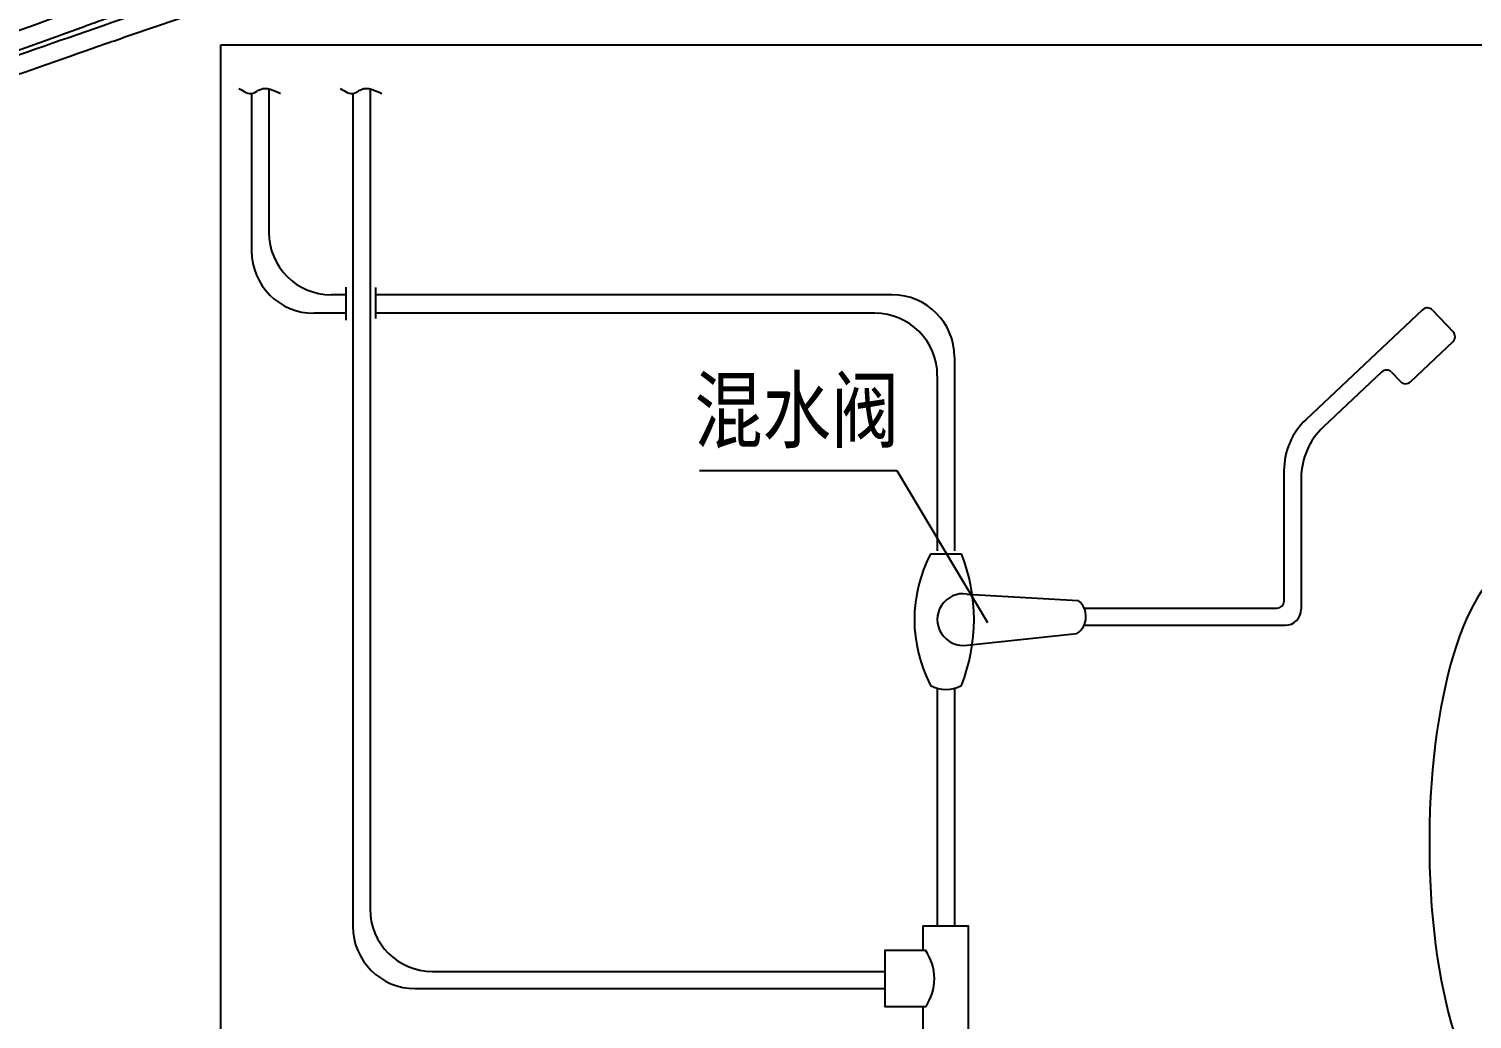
# Model space of a CAD drawing. Extents: x 27938 to 1507990, y 110129 to 923079.
# Drawn here: x 478687 to 489091, y 447037 to 454175 of the extents above; entities that cross this region are included whole.
import ezdxf

# ---------------------------------------------------------------- set-up
doc = ezdxf.new("R2010")
doc.units = 0
doc.header["$LTSCALE"] = 1000
doc.header["$MEASUREMENT"] = 0
doc.linetypes.add('DASH', pattern=[0.35, 0.25, -0.1])
doc.layers.add('太阳能', color=252, linetype='Continuous')
doc.layers.add('实线层', color=7, linetype='Continuous')
doc.styles.add('_TWT_DIM', font='', dxfattribs={"width": 0.8, "height": 3.5})
doc.styles.get('_TWT_DIM').set_extended_font_data('FangSong_GB2312')

msp = doc.modelspace()

# ---------------------------------------------------------------- linework, layer by layer
at = {"layer": '太阳能', "color": 1, "linetype": 'ByBlock', "lineweight": -3, "ltscale": 100}
for p, q in [((480416.7, 453743.3), (480416.7, 452708.7)), ((480292.7, 453709.8), (480292.7, 452575.1)), ((480972.1, 452314.5), (480972.1, 452074.5)), ((481185.4, 452311.5), (481185.4, 452086.5)), ((480972.1, 452258.7), (480866.7, 452258.7)), ((484910.2, 452258.7), (481185.4, 452258.7)), ((480972.1, 452125.1), (480742.7, 452125.1)), ((484785.9, 452125.1), (481185.4, 452125.1)), ((485360.2, 451808.7), (485360.2, 450412)), ((485235.9, 451675.1), (485235.9, 450412))]:
    msp.add_line(p, q, dxfattribs=at)
at = {"layer": '太阳能', "color": 5, "linetype": 'ByBlock', "lineweight": -3, "ltscale": 100}
for p, q in [((481146.5, 453743.2), (481146.5, 447831.3)), ((481022.6, 453709.8), (481022.6, 447707)), ((481596.5, 447381.2), (484860.3, 447381.2)), ((481472.6, 447256.9), (484860.3, 447256.9))]:
    msp.add_line(p, q, dxfattribs=at)
at = {"layer": '太阳能', "color": 0, "linetype": 'ByBlock', "lineweight": -3, "ltscale": 100}
for p, q in [((488734.2, 452150.8), (487894.5, 451360.6)), ((488805.8, 452148.6), (488954.3, 451990.8)), ((488952.1, 451919.2), (488645.9, 451631.1)), ((488439.3, 451702.7), (488018.8, 451306.9)), ((488511, 451700.5), (488574.3, 451633.2)), ((483521.8, 450992.4), (484944.5, 450992.4)), ((484944.5, 450992.4), (485596.8, 449896.6)), ((487734.9, 450991.5), (487734.9, 450051)), ((487859.2, 450937.7), (487859.2, 449991.2)), ((485186.7, 450391.9), (485409.5, 450391.9)), ((485450.3, 450101.6), (486251.9, 450053.7)), ((486294, 450000.3), (487684.3, 450000.3)), ((486293.4, 449876), (487744, 449876)), ((485450.3, 449733.3), (486242, 449816.8)), ((485235.9, 449422.9), (485235.9, 447708.8)), ((485360.2, 449422.9), (485360.2, 447708.8))]:
    msp.add_line(p, q, dxfattribs=at)
at = {"layer": '太阳能', "color": 0, "linetype": 'DASH', "lineweight": -3, "ltscale": 400}
msp.add_lwpolyline([(480071.9, 454059.9), (490697.5, 454059.9), (490697.5, 445024.2), (480071.9, 445024.2)], close=True, dxfattribs=at)
at = {"layer": '太阳能', "color": 0, "linetype": 'ByBlock', "lineweight": -3, "ltscale": 100}
for points in [[(485134.8, 447533.7), (485134.8, 447708.8), (485458.6, 447708.8), (485458.6, 446949.6), (485134.8, 446949.6), (485134.8, 447124.7)], [(485149.7, 447124.7), (484860.3, 447124.7), (484860.3, 447533.7), (485149.7, 447533.7)]]:
    msp.add_lwpolyline(points, dxfattribs=at)
at = {"layer": '太阳能', "color": 1, "linetype": 'ByBlock', "lineweight": -3, "ltscale": 100}
for centre, start, end in [((480866.7, 452708.7), 180, 270), ((480742.7, 452575.1), 180, 270), ((484910.2, 451808.7), 0, 90), ((484785.9, 451675.1), 0, 90)]:
    msp.add_arc(centre, 450, start, end, dxfattribs=at)
at = {"layer": '太阳能', "color": 0, "linetype": 'ByBlock', "lineweight": -3, "ltscale": 100}
for centre, radius, start, end in [((488768.9, 452113.8), 50.7, 43.25778, 133.25778), ((488917.4, 451956.1), 50.7, 313.25778, 43.25778), ((488474.1, 451665.7), 50.7, 43.25778, 133.25778), ((488611.2, 451668), 50.7, 223.25778, 313.25778), ((488241.8, 450991.5), 506.9, 133.25778, 180), ((488366.1, 450937.7), 506.9, 133.25778, 180), ((486098.9, 449917.5), 1028.2, 152.52284, 207.47716), ((484218.3, 449917.5), 1282.2, 338.28431, 21.71569), ((485422.1, 449917.5), 186.3, 81.29072, 278.70928), ((486161.2, 449938.9), 146.4, 303.51362, 51.6911), ((487684.3, 450051), 50.7, 270, 0), ((487744, 449991.2), 115.2, 270, 0), ((485298.1, 449645.5), 231.1, 241.17633, 298.82367), ((484860.3, 447329.2), 354.3, 324.75339, 35.24661)]:
    msp.add_arc(centre, radius, start, end, dxfattribs=at)
at = {"layer": '太阳能', "color": 5, "linetype": 'ByBlock', "lineweight": -3, "ltscale": 100}
for centre in [(481596.5, 447831.3), (481472.6, 447707)]:
    msp.add_arc(centre, 450, 180, 270, dxfattribs=at)
at = {"layer": '太阳能', "color": 0, "linetype": 'ByBlock', "lineweight": -3, "ltscale": 100, "extrusion": (0, 0, -1)}
msp.add_ellipse((489418.2, 448336.9), major_axis=(-13.4, -1970.8), ratio=0.3224906, dxfattribs=at)
at = {"layer": '太阳能', "color": 3, "linetype": 'ByBlock', "lineweight": -2, "ltscale": 100}
for points, knots in [([(473970.5, 450629.1), (474145.4, 450762.1), (474277.4, 450894), (474459.5, 451126.8), (474520.7, 451229), (474606.9, 451410.7), (474636.5, 451491.1), (474683.7, 451647.7), (474701.4, 451723.8), (474731.7, 451870.8), (474744.4, 451941.7), (474766.8, 452052), (474775.8, 452093.3), (474796.5, 452173.1), (474808.1, 452211.8), (474829.8, 452270.9), (474838.6, 452292.2), (474858.1, 452333.9), (474868.7, 452354.2), (474908.1, 452422.3), (474941.1, 452467.5), (475054.8, 452597.4), (475149, 452673.2), (475358.7, 452807.3), (475474.3, 452865.5), (475712.7, 452969.6), (475835.6, 453015.5), (476000.5, 453073.8), (476045.4, 453089.3), (476114.1, 453113), (476138.7, 453121.4), (476187.3, 453138.1), (476211.3, 453146.3), (476282.4, 453170.6), (476328.6, 453186.4), (476463.8, 453232.5), (476549.2, 453261.5), (476684.5, 453307.5), (476737, 453325.4), (476825.2, 453355.5), (476861.8, 453368), (476932.5, 453392.3), (476966.6, 453404.1), (477065.8, 453438.5), (477127.7, 453460.1), (477304.4, 453522.2), (477410.6, 453560.1), (477548.1, 453609.3), (477580.4, 453620.9), (477678.2, 453655.9), (477744.3, 453679.6), (477878.7, 453727.5), (477947.1, 453751.9), (478155.6, 453826.1), (478299.3, 453877), (478747.2, 454034.9), (479067.8, 454147.1), (479434.7, 454273.8), (479452.7, 454280.1), (479507, 454298.8), (479543.5, 454311.4), (479653.9, 454349.4), (479728.7, 454375.1), (479849.5, 454416.6), (479894.6, 454432), (479978.9, 454460.8), (480018.1, 454474.2), (480136.5, 454514.6), (480217, 454541.8), (480300.2, 454572), (480303.6, 454573.2), (480309, 454575.2), (480311, 454575.9), (480313.4, 454576.8), (480313.8, 454576.9), (480314.3, 454577.1), (480314.5, 454577.2), (480314.7, 454577.3), (480314.7, 454577.2), (480315.3, 454577.5), (480315.8, 454577.6), (480317.1, 454578.1), (480317.9, 454578.4), (480320.4, 454579.2), (480321.9, 454579.8), (480326.6, 454581.3), (480329.6, 454582.3), (480336.1, 454584.4), (480339.4, 454585.5), (480346.5, 454587.8), (480350.3, 454589.1), (480363.8, 454593.7), (480374.7, 454597.5), (480398.9, 454606.8), (480412.3, 454612.2), (480456.1, 454631.5), (480489.7, 454648.4), (480561.2, 454692.1), (480599.1, 454719), (480675, 454785), (480713.1, 454824.2), (480785.6, 454917.8), (480820, 454972.2), (480881.3, 455099.8), (480908.1, 455173), (480949.4, 455342.1), (480963.8, 455438.1), (480972.1, 455602.7), (480972.6, 455661.8), (480970.3, 455760.3)], [0, 0, 0, 0, 168.2877452, 168.2877452, 303.9043315, 303.9043315, 415.9152641, 415.9152641, 527.9261967, 527.9261967, 639.9371293, 639.9371293, 709.957103, 709.957103, 779.9770767, 779.9770767, 820.9794617, 820.9794617, 861.9818467, 861.9818467, 962.04195, 962.04195, 1167.4210451, 1167.4210451, 1372.8001403, 1372.8001403, 1578.1792354, 1578.1792354, 1655.921117, 1655.921117, 1699.8893966, 1699.8893966, 1743.8576763, 1743.8576763, 1831.7942355, 1831.7942355, 2007.6673541, 2007.6673541, 2127.0718623, 2127.0718623, 2217.0820898, 2217.0820898, 2307.0923174, 2307.0923174, 2487.1127725, 2487.1127725, 2847.1536827, 2847.1536827, 2958.5165635, 2958.5165635, 3181.242325, 3181.242325, 3403.9680866, 3403.9680866, 3849.4196097, 3849.4196097, 4740.3226559, 4740.3226559, 4786.1495273, 4786.1495273, 4877.80327, 4877.80327, 5061.1107555, 5061.1107555, 5168.5567994, 5168.5567994, 5260.1776558, 5260.1776558, 5443.4193686, 5443.4193686, 5451.2607076, 5451.2607076, 5455.8272227, 5455.8272227, 5456.7059012, 5456.7059012, 5457.098063, 5457.098063, 5457.2448858, 5457.2448858, 5457.7034881, 5457.7034881, 5458.6206928, 5458.6206928, 5460.4551022, 5460.4551022, 5464.4095485, 5464.4095485, 5468.3639947, 5468.3639947, 5472.318441, 5472.318441, 5481.6763084, 5481.6763084, 5491.0341759, 5491.0341759, 5510.0077533, 5510.0077533, 5528.9813308, 5528.9813308, 5547.9549083, 5547.9549083, 5566.9284857, 5566.9284857, 5585.9020632, 5585.9020632, 5604.8756406, 5604.8756406, 5614.5668819, 5614.5668819, 5614.5668819, 5614.5668819]), ([(474049.5, 450525.2), (474154.6, 450605.1), (474245.6, 450685.2), (474403.6, 450845.2), (474470.5, 450925.1), (474584.3, 451083.7), (474631, 451162.3), (474708.4, 451316.7), (474739.1, 451392.5), (474789, 451539.5), (474808.2, 451610.7), (474840.1, 451747.1), (474852.8, 451812.3), (474876.5, 451935.4), (474887.5, 451993.3), (474908.6, 452086.7), (474918.1, 452124), (474939.8, 452193.7), (474951.9, 452226.1), (474972, 452269.5), (474978.6, 452282.5), (474992.7, 452308.3), (475000.2, 452320.9), (475024.1, 452358.4), (475041.9, 452382.6), (475091.4, 452442.6), (475125.6, 452477.5), (475201.5, 452544.2), (475243.1, 452576), (475332.4, 452636.6), (475380, 452665.5), (475479.9, 452720.3), (475532.1, 452746.3), (475671.8, 452810.8), (475761.7, 452847.2), (475942.6, 452915.5), (476033.6, 452947.2), (476145, 452985.6), (476167.8, 452993.4), (476212.9, 453008.9), (476235.2, 453016.5), (476301.3, 453039.2), (476344.4, 453053.9), (476470.7, 453097), (476551, 453124.2), (476686.4, 453170.3), (476743.2, 453189.6), (476845.3, 453224.4), (476891.2, 453240.1), (477021, 453284.7), (477099.6, 453312), (477239.1, 453360.9), (477300.9, 453382.7), (477436.5, 453430.8), (477508.8, 453456.7), (477611.1, 453493.3), (477641.2, 453504.1), (477732.3, 453536.7), (477793.8, 453558.7), (477981.3, 453625.6), (478110, 453671.4), (478509.5, 453813), (478793.3, 453912.8), (479153.2, 454038.2), (479207.4, 454057), (479372.3, 454114.2), (479485, 454153.2), (479656.5, 454212.3), (479712.9, 454231.7), (479884.2, 454290.5), (480001.3, 454330.6), (480199.4, 454398.2), (480279.4, 454425.4), (480429.7, 454480.4), (481138.8, 454654), (481100.8, 455729)], [0, 0, 0, 0, 96.6998358, 96.6998358, 193.3996717, 193.3996717, 290.0995075, 290.0995075, 386.7993433, 386.7993433, 483.4991791, 483.4991791, 580.199015, 580.199015, 676.8988508, 676.8988508, 748.2443499, 748.2443499, 819.589849, 819.589849, 851.1683359, 851.1683359, 882.7468227, 882.7468227, 945.9037964, 945.9037964, 1043.6173091, 1043.6173091, 1141.3308219, 1141.3308219, 1239.0443346, 1239.0443346, 1336.7578474, 1336.7578474, 1493.4771237, 1493.4771237, 1650.1964, 1650.1964, 1690.8643523, 1690.8643523, 1731.5323045, 1731.5323045, 1812.8682091, 1812.8682091, 1975.5400183, 1975.5400183, 2102.0373651, 2102.0373651, 2213.3587224, 2213.3587224, 2430.641095, 2430.641095, 2624.350793, 2624.350793, 2871.5467528, 2871.5467528, 2975.1174653, 2975.1174653, 3182.2588902, 3182.2588902, 3596.5417401, 3596.5417401, 4425.1074398, 4425.1074398, 4569.9247995, 4569.9247995, 4859.559519, 4859.559519, 4998.7221439, 4998.7221439, 5277.0473938, 5277.0473938, 5457.2446781, 5457.2446781, 5614.5668819, 5614.5668819, 5614.5668819, 5614.5668819])]:
    msp.add_open_spline(points, degree=3, knots=knots, dxfattribs=at)
at = {"layer": '太阳能', "color": 6, "linetype": 'ByBlock', "lineweight": -3, "ltscale": 100}
msp.add_open_spline([(474244.6, 451092.7), (474437.1, 452020.7), (474771.7, 452673.9), (475151.2, 452984.7), (475929.6, 453249.9), (476951, 453602), (478448.5, 454081.4), (480347.7, 454808.9), (480337.3, 455368.7)], degree=3, knots=[0, 0, 0, 0, 820.8705621, 1667.6000615, 2188.4604736, 2974.6402932, 5277.9697906, 6479.4518001, 6479.4518001, 6479.4518001, 6479.4518001], dxfattribs=at)
at = {"layer": '太阳能', "color": 6, "linetype": 'ByBlock', "lineweight": -2, "ltscale": 100}
msp.add_open_spline([(474375.4, 451065.6), (474433.5, 451345.6), (474488.8, 451568.7), (474576, 451866.6), (474609.3, 451966), (474668.5, 452122), (474694.6, 452183), (474745.5, 452289.9), (474770.2, 452335.8), (474810.6, 452404.2), (474826.6, 452429.4), (474849.1, 452463.2), (474855.7, 452472.9), (474869.5, 452492.8), (474876.6, 452502.9), (474890.8, 452522.6), (474897.8, 452532.1), (474918.9, 452560), (474932.7, 452577.6), (474973.9, 452627.4), (475001, 452656.9), (475056.5, 452710.8), (475084.9, 452735.2), (475145.2, 452780.9), (475177.2, 452802.3), (475247, 452843.6), (475284.8, 452863.5), (475343.8, 452891.5), (475361.7, 452899.6), (475398.8, 452915.9), (475418, 452924), (475500.1, 452957.7), (475567.8, 452983), (475706.5, 453032.7), (475777.5, 453057.1), (475869.6, 453088.6), (475892.3, 453096.3), (475937.1, 453111.7), (475959.2, 453119.2), (476024.9, 453141.7), (476067.7, 453156.4), (476194.4, 453199.8), (476276.4, 453227.9), (476418.6, 453276.4), (476479, 453296.9), (476582.1, 453331.8), (476624.3, 453346), (476709.8, 453374.7), (476753, 453389.2), (476884.2, 453433), (476973.7, 453462.8), (477249.1, 453554.6), (477442.2, 453618.9), (478057, 453826.7), (478514.7, 453984.7), (479085.2, 454192.7), (479130.3, 454209.1), (479221.5, 454242.7), (479267.8, 454259.7), (479406.6, 454312), (479500, 454348.5), (479683.8, 454427.7), (479774.2, 454470.3), (479926.7, 454553.8), (479990.5, 454592.9), (480110.6, 454678.1), (480167, 454724.4), (480254.4, 454811.5), (480288, 454850.1), (480348.3, 454932.8), (480374.9, 454976.8), (480419.4, 455070.4), (480437.2, 455120), (480462.2, 455223.9), (480469.3, 455278.3), (480471.1, 455346.6), (480471.1, 455358.9), (480470.9, 455371.2)], degree=3, knots=[0, 0, 0, 0, 250.0608214, 250.0608214, 413.6582295, 413.6582295, 550.4430335, 550.4430335, 687.2278375, 687.2278375, 777.903846, 777.903846, 815.5089383, 815.5089383, 856.2730015, 856.2730015, 897.0370648, 897.0370648, 978.5651913, 978.5651913, 1140.0223861, 1140.0223861, 1301.479581, 1301.479581, 1462.9367759, 1462.9367759, 1624.3939708, 1624.3939708, 1690.743116, 1690.743116, 1757.0922611, 1757.0922611, 1965.771098, 1965.771098, 2174.4499349, 2174.4499349, 2243.5306731, 2243.5306731, 2312.6114112, 2312.6114112, 2450.7728876, 2450.7728876, 2727.0958402, 2727.0958402, 2932.6833202, 2932.6833202, 3073.5002141, 3073.5002141, 3214.3171081, 3214.3171081, 3495.9508959, 3495.9508959, 4059.2184716, 4059.2184716, 5185.753623, 5185.753623, 5281.2859846, 5281.2859846, 5376.8183462, 5376.8183462, 5565.562543, 5565.562543, 5754.3067398, 5754.3067398, 5899.3992032, 5899.3992032, 6044.4916666, 6044.4916666, 6147.6593746, 6147.6593746, 6250.8270826, 6250.8270826, 6353.9947906, 6353.9947906, 6457.1624985, 6457.1624985, 6479.4518001, 6479.4518001, 6479.4518001, 6479.4518001], dxfattribs=at)
at = {"layer": '实线层', "lineweight": -2}
for points in [[(480201.5, 453745.8), (480302.3, 453711.6), (480355.9, 453739.4), (480501.6, 453709.4)], [(480931, 453745.8), (481031.8, 453711.6), (481085.4, 453739.4), (481231.2, 453709.4)]]:
    msp.add_spline(points, degree=3, dxfattribs=at)

# ---------------------------------------------------------------- texts
at = {"layer": '太阳能', "color": 0, "linetype": 'ByBlock', "lineweight": -3, "ltscale": 100, "insert": (483483.6, 451654.1), "char_height": 451.721, "width": 3489.128, "attachment_point": 1, "style": '_TWT_DIM'}
msp.add_mtext('{\\fFangSong|b0|i0|c134|p49;混水阀}', dxfattribs=at)

doc.saveas('drawing.dxf')
